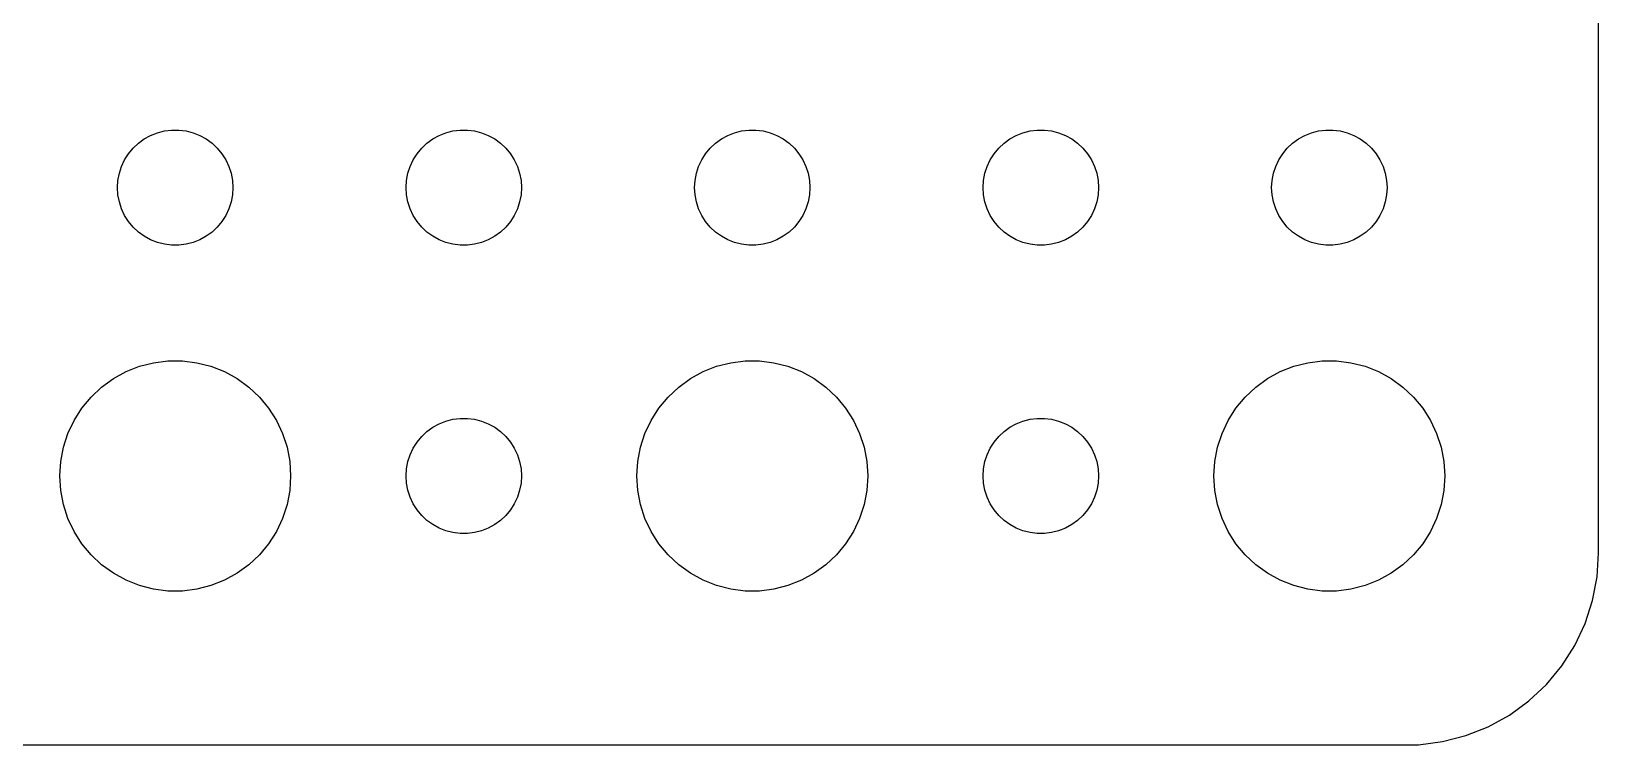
# Model space of a CAD drawing. Header units: metres. Extents: x -37 to 37, y -22 to 22.
# Drawn here: x -3.74 to 37, y -21.99 to -3.43 of the extents above; entities that cross this region are included whole.
import ezdxf

# ---------------------------------------------------------------- set-up
doc = ezdxf.new("R2010")
doc.units = ezdxf.units.M

msp = doc.modelspace()

# ---------------------------------------------------------------- linework, layer by layer
for p, q in [((37, -17), (37, 17)), ((-0.638657, -6.14275), (-0.463516, -6.07341)), ((-0.463516, -6.07341), (-0.281067, -6.02657)), ((-0.281067, -6.02657), (-0.094177, -6.00294)), ((-0.094177, -6.00294), (0.094177, -6.00294)), ((0.094177, -6.00294), (0.281067, -6.02657)), ((0.281067, -6.02657), (0.463516, -6.07341)), ((0.463516, -6.07341), (0.638657, -6.14275)), ((6.86133, -6.14275), (7.03647, -6.07341)), ((7.03647, -6.07341), (7.21892, -6.02657)), ((7.21892, -6.02657), (7.40581, -6.00294)), ((7.40581, -6.00294), (7.59418, -6.00294)), ((7.59418, -6.00294), (7.78107, -6.02657)), ((7.78107, -6.02657), (7.96352, -6.07341)), ((7.96352, -6.07341), (8.13866, -6.14275)), ((14.3613, -6.14275), (14.5365, -6.07341)), ((14.5365, -6.07341), (14.7189, -6.02657)), ((14.7189, -6.02657), (14.9058, -6.00294)), ((14.9058, -6.00294), (15.0942, -6.00294)), ((15.0942, -6.00294), (15.2811, -6.02657)), ((15.2811, -6.02657), (15.4635, -6.07341)), ((15.4635, -6.07341), (15.6387, -6.14275)), ((21.8613, -6.14275), (22.0365, -6.07341)), ((22.0365, -6.07341), (22.2189, -6.02657)), ((22.2189, -6.02657), (22.4058, -6.00294)), ((22.4058, -6.00294), (22.5942, -6.00294)), ((22.5942, -6.00294), (22.7811, -6.02657)), ((22.7811, -6.02657), (22.9635, -6.07341)), ((22.9635, -6.07341), (23.1387, -6.14275)), ((29.3613, -6.14275), (29.5365, -6.07341)), ((29.5365, -6.07341), (29.7189, -6.02657)), ((29.7189, -6.02657), (29.9058, -6.00294)), ((29.9058, -6.00294), (30.0942, -6.00294)), ((30.0942, -6.00294), (30.2811, -6.02657)), ((30.2811, -6.02657), (30.4635, -6.07341)), ((30.4635, -6.07341), (30.6387, -6.14275)), ((-1.21352, -6.61832), (-1.09344, -6.47318)), ((-1.09344, -6.47318), (-0.956131, -6.34422)), ((-0.956131, -6.34422), (-0.803726, -6.23351)), ((-0.803726, -6.23351), (-0.638657, -6.14275)), ((0.638657, -6.14275), (0.803726, -6.23351)), ((0.803726, -6.23351), (0.956131, -6.34422)), ((0.956131, -6.34422), (1.09344, -6.47318)), ((1.09344, -6.47318), (1.21352, -6.61832)), ((6.28647, -6.61832), (6.40654, -6.47318)), ((6.40654, -6.47318), (6.54385, -6.34422)), ((6.54385, -6.34422), (6.69626, -6.23351)), ((6.69626, -6.23351), (6.86133, -6.14275)), ((8.13866, -6.14275), (8.30373, -6.23351)), ((8.30373, -6.23351), (8.45613, -6.34422)), ((8.45613, -6.34422), (8.59344, -6.47318)), ((8.59344, -6.47318), (8.71352, -6.61832)), ((13.7865, -6.61832), (13.9065, -6.47318)), ((13.9065, -6.47318), (14.0439, -6.34422)), ((14.0439, -6.34422), (14.1963, -6.23351)), ((14.1963, -6.23351), (14.3613, -6.14275)), ((15.6387, -6.14275), (15.8037, -6.23351)), ((15.8037, -6.23351), (15.9561, -6.34422)), ((15.9561, -6.34422), (16.0934, -6.47318)), ((16.0934, -6.47318), (16.2135, -6.61832)), ((21.2865, -6.61832), (21.4065, -6.47318)), ((21.4065, -6.47318), (21.5439, -6.34422)), ((21.5439, -6.34422), (21.6963, -6.23351)), ((21.6963, -6.23351), (21.8613, -6.14275)), ((23.1387, -6.14275), (23.3037, -6.23351)), ((23.3037, -6.23351), (23.4561, -6.34422)), ((23.4561, -6.34422), (23.5934, -6.47318)), ((23.5934, -6.47318), (23.7135, -6.61832)), ((28.7865, -6.61832), (28.9065, -6.47318)), ((28.9065, -6.47318), (29.0439, -6.34422)), ((29.0439, -6.34422), (29.1963, -6.23351)), ((29.1963, -6.23351), (29.3613, -6.14275)), ((30.6387, -6.14275), (30.8037, -6.23351)), ((30.8037, -6.23351), (30.9561, -6.34422)), ((30.9561, -6.34422), (31.0934, -6.47318)), ((31.0934, -6.47318), (31.2135, -6.61832)), ((-1.39465, -6.9478), (-1.31445, -6.77736)), ((-1.31445, -6.77736), (-1.21352, -6.61832)), ((1.21352, -6.61832), (1.31445, -6.77736)), ((1.31445, -6.77736), (1.39465, -6.9478)), ((6.10533, -6.9478), (6.18553, -6.77736)), ((6.18553, -6.77736), (6.28647, -6.61832)), ((8.71352, -6.61832), (8.81445, -6.77736)), ((8.81445, -6.77736), (8.89465, -6.9478)), ((13.6053, -6.9478), (13.6855, -6.77736)), ((13.6855, -6.77736), (13.7865, -6.61832)), ((16.2135, -6.61832), (16.3145, -6.77736)), ((16.3145, -6.77736), (16.3947, -6.9478)), ((21.1053, -6.9478), (21.1855, -6.77736)), ((21.1855, -6.77736), (21.2865, -6.61832)), ((23.7135, -6.61832), (23.8145, -6.77736)), ((23.8145, -6.77736), (23.8947, -6.9478)), ((28.6053, -6.9478), (28.6855, -6.77736)), ((28.6855, -6.77736), (28.7865, -6.61832)), ((31.2135, -6.61832), (31.3145, -6.77736)), ((31.3145, -6.77736), (31.3947, -6.9478)), ((-1.5, -7.5), (-1.48816, -7.312)), ((-1.48816, -7.312), (-1.45287, -7.12695)), ((-1.45287, -7.12695), (-1.39465, -6.9478)), ((1.39465, -6.9478), (1.45287, -7.12695)), ((1.45287, -7.12695), (1.48816, -7.312)), ((1.48816, -7.312), (1.5, -7.5)), ((6, -7.5), (6.01183, -7.312)), ((6.01183, -7.312), (6.04712, -7.12695)), ((6.04712, -7.12695), (6.10533, -6.9478)), ((8.89465, -6.9478), (8.95287, -7.12695)), ((8.95287, -7.12695), (8.98816, -7.312)), ((8.98816, -7.312), (9, -7.5)), ((13.5, -7.5), (13.5118, -7.312)), ((13.5118, -7.312), (13.5471, -7.12695)), ((13.5471, -7.12695), (13.6053, -6.9478)), ((16.3947, -6.9478), (16.4529, -7.12695)), ((16.4529, -7.12695), (16.4882, -7.312)), ((16.4882, -7.312), (16.5, -7.5)), ((21, -7.5), (21.0118, -7.312)), ((21.0118, -7.312), (21.0471, -7.12695)), ((21.0471, -7.12695), (21.1053, -6.9478)), ((23.8947, -6.9478), (23.9529, -7.12695)), ((23.9529, -7.12695), (23.9882, -7.312)), ((23.9882, -7.312), (24, -7.5)), ((28.5, -7.5), (28.5118, -7.312)), ((28.5118, -7.312), (28.5471, -7.12695)), ((28.5471, -7.12695), (28.6053, -6.9478)), ((31.3947, -6.9478), (31.4529, -7.12695)), ((31.4529, -7.12695), (31.4882, -7.312)), ((31.4882, -7.312), (31.5, -7.5)), ((-1.48816, -7.68799), (-1.5, -7.5)), ((-1.45287, -7.87303), (-1.48816, -7.68799)), ((1.48816, -7.68799), (1.45287, -7.87303)), ((1.5, -7.5), (1.48816, -7.68799)), ((6.01183, -7.68799), (6, -7.5)), ((6.04712, -7.87303), (6.01183, -7.68799)), ((8.98816, -7.68799), (8.95287, -7.87303)), ((9, -7.5), (8.98816, -7.68799)), ((13.5118, -7.68799), (13.5, -7.5)), ((13.5471, -7.87303), (13.5118, -7.68799)), ((16.4882, -7.68799), (16.4529, -7.87303)), ((16.5, -7.5), (16.4882, -7.68799)), ((21.0118, -7.68799), (21, -7.5)), ((21.0471, -7.87303), (21.0118, -7.68799)), ((23.9882, -7.68799), (23.9529, -7.87303)), ((24, -7.5), (23.9882, -7.68799)), ((28.5118, -7.68799), (28.5, -7.5)), ((28.5471, -7.87303), (28.5118, -7.68799)), ((31.4882, -7.68799), (31.4529, -7.87303)), ((31.5, -7.5), (31.4882, -7.68799)), ((-1.39465, -8.05219), (-1.45287, -7.87303)), ((-1.31445, -8.22263), (-1.39465, -8.05219)), ((1.39465, -8.05219), (1.31445, -8.22263)), ((1.45287, -7.87303), (1.39465, -8.05219)), ((6.10533, -8.05219), (6.04712, -7.87303)), ((6.18553, -8.22263), (6.10533, -8.05219)), ((8.89465, -8.05219), (8.81445, -8.22263)), ((8.95287, -7.87303), (8.89465, -8.05219)), ((13.6053, -8.05219), (13.5471, -7.87303)), ((13.6855, -8.22263), (13.6053, -8.05219)), ((16.3947, -8.05219), (16.3145, -8.22263)), ((16.4529, -7.87303), (16.3947, -8.05219)), ((21.1053, -8.05219), (21.0471, -7.87303)), ((21.1855, -8.22263), (21.1053, -8.05219)), ((23.8947, -8.05219), (23.8145, -8.22263)), ((23.9529, -7.87303), (23.8947, -8.05219)), ((28.6053, -8.05219), (28.5471, -7.87303)), ((28.6855, -8.22263), (28.6053, -8.05219)), ((31.3947, -8.05219), (31.3145, -8.22263)), ((31.4529, -7.87303), (31.3947, -8.05219)), ((-1.21352, -8.38167), (-1.31445, -8.22263)), ((-1.09344, -8.52681), (-1.21352, -8.38167)), ((-0.956131, -8.65576), (-1.09344, -8.52681)), ((1.09344, -8.52681), (0.956131, -8.65576)), ((1.21352, -8.38167), (1.09344, -8.52681)), ((1.31445, -8.22263), (1.21352, -8.38167)), ((6.28647, -8.38167), (6.18553, -8.22263)), ((6.40654, -8.52681), (6.28647, -8.38167)), ((6.54385, -8.65576), (6.40654, -8.52681)), ((8.59344, -8.52681), (8.45613, -8.65576)), ((8.71352, -8.38167), (8.59344, -8.52681)), ((8.81445, -8.22263), (8.71352, -8.38167)), ((13.7865, -8.38167), (13.6855, -8.22263)), ((13.9065, -8.52681), (13.7865, -8.38167)), ((14.0439, -8.65576), (13.9065, -8.52681)), ((16.0934, -8.52681), (15.9561, -8.65576)), ((16.2135, -8.38167), (16.0934, -8.52681)), ((16.3145, -8.22263), (16.2135, -8.38167)), ((21.2865, -8.38167), (21.1855, -8.22263)), ((21.4065, -8.52681), (21.2865, -8.38167)), ((21.5439, -8.65576), (21.4065, -8.52681)), ((23.5934, -8.52681), (23.4561, -8.65576)), ((23.7135, -8.38167), (23.5934, -8.52681)), ((23.8145, -8.22263), (23.7135, -8.38167)), ((28.7865, -8.38167), (28.6855, -8.22263)), ((28.9065, -8.52681), (28.7865, -8.38167)), ((29.0439, -8.65576), (28.9065, -8.52681)), ((31.0934, -8.52681), (30.9561, -8.65576)), ((31.2135, -8.38167), (31.0934, -8.52681)), ((31.3145, -8.22263), (31.2135, -8.38167)), ((-0.803726, -8.76648), (-0.956131, -8.65576)), ((-0.638657, -8.85724), (-0.803726, -8.76648)), ((-0.463516, -8.92657), (-0.638657, -8.85724)), ((-0.281067, -8.97342), (-0.463516, -8.92657)), ((0.463516, -8.92657), (0.281067, -8.97342)), ((0.638657, -8.85724), (0.463516, -8.92657)), ((0.803726, -8.76648), (0.638657, -8.85724)), ((0.956131, -8.65576), (0.803726, -8.76648)), ((6.69626, -8.76648), (6.54385, -8.65576)), ((6.86133, -8.85724), (6.69626, -8.76648)), ((7.03647, -8.92657), (6.86133, -8.85724)), ((7.21892, -8.97342), (7.03647, -8.92657)), ((7.96352, -8.92657), (7.78107, -8.97342)), ((8.13866, -8.85724), (7.96352, -8.92657)), ((8.30373, -8.76648), (8.13866, -8.85724)), ((8.45613, -8.65576), (8.30373, -8.76648)), ((14.1963, -8.76648), (14.0439, -8.65576)), ((14.3613, -8.85724), (14.1963, -8.76648)), ((14.5365, -8.92657), (14.3613, -8.85724)), ((14.7189, -8.97342), (14.5365, -8.92657)), ((15.4635, -8.92657), (15.2811, -8.97342)), ((15.6387, -8.85724), (15.4635, -8.92657)), ((15.8037, -8.76648), (15.6387, -8.85724)), ((15.9561, -8.65576), (15.8037, -8.76648)), ((21.6963, -8.76648), (21.5439, -8.65576)), ((21.8613, -8.85724), (21.6963, -8.76648)), ((22.0365, -8.92657), (21.8613, -8.85724)), ((22.2189, -8.97342), (22.0365, -8.92657)), ((22.9635, -8.92657), (22.7811, -8.97342)), ((23.1387, -8.85724), (22.9635, -8.92657)), ((23.3037, -8.76648), (23.1387, -8.85724)), ((23.4561, -8.65576), (23.3037, -8.76648)), ((29.1963, -8.76648), (29.0439, -8.65576)), ((29.3613, -8.85724), (29.1963, -8.76648)), ((29.5365, -8.92657), (29.3613, -8.85724)), ((29.7189, -8.97342), (29.5365, -8.92657)), ((30.4635, -8.92657), (30.2811, -8.97342)), ((30.6387, -8.85724), (30.4635, -8.92657)), ((30.8037, -8.76648), (30.6387, -8.85724)), ((30.9561, -8.65576), (30.8037, -8.76648)), ((-0.094177, -8.99704), (-0.281067, -8.97342)), ((0.094177, -8.99704), (-0.094177, -8.99704)), ((0.281067, -8.97342), (0.094177, -8.99704)), ((7.40581, -8.99704), (7.21892, -8.97342)), ((7.59418, -8.99704), (7.40581, -8.99704)), ((7.78107, -8.97342), (7.59418, -8.99704)), ((14.9058, -8.99704), (14.7189, -8.97342)), ((15.0942, -8.99704), (14.9058, -8.99704)), ((15.2811, -8.97342), (15.0942, -8.99704)), ((22.4058, -8.99704), (22.2189, -8.97342)), ((22.5942, -8.99704), (22.4058, -8.99704)), ((22.7811, -8.97342), (22.5942, -8.99704)), ((29.9058, -8.99704), (29.7189, -8.97342)), ((30.0942, -8.99704), (29.9058, -8.99704)), ((30.2811, -8.97342), (30.0942, -8.99704)), ((-1.27733, -12.2855), (-0.927048, -12.1468)), ((-0.927048, -12.1468), (-0.562134, -12.0531)), ((-0.562134, -12.0531), (-0.18837, -12.0059)), ((-0.18837, -12.0059), (0.18837, -12.0059)), ((0.18837, -12.0059), (0.562134, -12.0531)), ((0.562134, -12.0531), (0.927048, -12.1468)), ((0.927048, -12.1468), (1.27733, -12.2855)), ((13.7227, -12.2855), (14.0729, -12.1468)), ((14.0729, -12.1468), (14.4379, -12.0531)), ((14.4379, -12.0531), (14.8116, -12.0059)), ((14.8116, -12.0059), (15.1884, -12.0059)), ((15.1884, -12.0059), (15.5621, -12.0531)), ((15.5621, -12.0531), (15.927, -12.1468)), ((15.927, -12.1468), (16.2773, -12.2855)), ((28.7227, -12.2855), (29.0729, -12.1468)), ((29.0729, -12.1468), (29.4379, -12.0531)), ((29.4379, -12.0531), (29.8116, -12.0059)), ((29.8116, -12.0059), (30.1884, -12.0059)), ((30.1884, -12.0059), (30.5621, -12.0531)), ((30.5621, -12.0531), (30.927, -12.1468)), ((30.927, -12.1468), (31.2773, -12.2855)), ((-1.91226, -12.6884), (-1.60747, -12.467)), ((-1.60747, -12.467), (-1.27733, -12.2855)), ((1.27733, -12.2855), (1.60747, -12.467)), ((1.60747, -12.467), (1.91226, -12.6884)), ((13.0877, -12.6884), (13.3925, -12.467)), ((13.3925, -12.467), (13.7227, -12.2855)), ((16.2773, -12.2855), (16.6075, -12.467)), ((16.6075, -12.467), (16.9123, -12.6884)), ((28.0877, -12.6884), (28.3925, -12.467)), ((28.3925, -12.467), (28.7227, -12.2855)), ((31.2773, -12.2855), (31.6075, -12.467)), ((31.6075, -12.467), (31.9123, -12.6884)), ((-2.42705, -13.2366), (-2.1869, -12.9464)), ((-2.1869, -12.9464), (-1.91226, -12.6884)), ((1.91226, -12.6884), (2.1869, -12.9464)), ((2.1869, -12.9464), (2.42705, -13.2366)), ((12.5729, -13.2366), (12.8131, -12.9464)), ((12.8131, -12.9464), (13.0877, -12.6884)), ((16.9123, -12.6884), (17.1869, -12.9464)), ((17.1869, -12.9464), (17.427, -13.2366)), ((27.5729, -13.2366), (27.8131, -12.9464)), ((27.8131, -12.9464), (28.0877, -12.6884)), ((31.9123, -12.6884), (32.1869, -12.9464)), ((32.1869, -12.9464), (32.427, -13.2366)), ((-2.62891, -13.5547), (-2.42705, -13.2366)), ((2.42705, -13.2366), (2.62891, -13.5547)), ((12.3711, -13.5547), (12.5729, -13.2366)), ((17.427, -13.2366), (17.6289, -13.5547)), ((27.3711, -13.5547), (27.5729, -13.2366)), ((32.427, -13.2366), (32.6289, -13.5547)), ((-2.78932, -13.8956), (-2.62891, -13.5547)), ((2.62891, -13.5547), (2.78932, -13.8956)), ((6.40654, -13.9732), (6.54385, -13.8442)), ((6.54385, -13.8442), (6.69626, -13.7335)), ((6.69626, -13.7335), (6.86133, -13.6427)), ((6.86133, -13.6427), (7.03647, -13.5734)), ((7.03647, -13.5734), (7.21892, -13.5266)), ((7.21892, -13.5266), (7.40581, -13.5029)), ((7.40581, -13.5029), (7.59418, -13.5029)), ((7.59418, -13.5029), (7.78107, -13.5266)), ((7.78107, -13.5266), (7.96352, -13.5734)), ((7.96352, -13.5734), (8.13866, -13.6427)), ((8.13866, -13.6427), (8.30373, -13.7335)), ((8.30373, -13.7335), (8.45613, -13.8442)), ((8.45613, -13.8442), (8.59344, -13.9732)), ((12.2107, -13.8956), (12.3711, -13.5547)), ((17.6289, -13.5547), (17.7893, -13.8956)), ((21.4065, -13.9732), (21.5439, -13.8442)), ((21.5439, -13.8442), (21.6963, -13.7335)), ((21.6963, -13.7335), (21.8613, -13.6427)), ((21.8613, -13.6427), (22.0365, -13.5734)), ((22.0365, -13.5734), (22.2189, -13.5266)), ((22.2189, -13.5266), (22.4058, -13.5029)), ((22.4058, -13.5029), (22.5942, -13.5029)), ((22.5942, -13.5029), (22.7811, -13.5266)), ((22.7811, -13.5266), (22.9635, -13.5734)), ((22.9635, -13.5734), (23.1387, -13.6427)), ((23.1387, -13.6427), (23.3037, -13.7335)), ((23.3037, -13.7335), (23.4561, -13.8442)), ((23.4561, -13.8442), (23.5934, -13.9732)), ((27.2107, -13.8956), (27.3711, -13.5547)), ((32.6289, -13.5547), (32.7893, -13.8956)), ((-2.97633, -14.624), (-2.90575, -14.2539)), ((-2.90575, -14.2539), (-2.78932, -13.8956)), ((2.78932, -13.8956), (2.90575, -14.2539)), ((2.90575, -14.2539), (2.97633, -14.624)), ((6.18553, -14.2774), (6.28647, -14.1183)), ((6.28647, -14.1183), (6.40654, -13.9732)), ((8.59344, -13.9732), (8.71352, -14.1183)), ((8.71352, -14.1183), (8.81445, -14.2774)), ((12.0237, -14.624), (12.0942, -14.2539)), ((12.0942, -14.2539), (12.2107, -13.8956)), ((17.7893, -13.8956), (17.9057, -14.2539)), ((17.9057, -14.2539), (17.9763, -14.624)), ((21.1855, -14.2774), (21.2865, -14.1183)), ((21.2865, -14.1183), (21.4065, -13.9732)), ((23.5934, -13.9732), (23.7135, -14.1183)), ((23.7135, -14.1183), (23.8145, -14.2774)), ((27.0237, -14.624), (27.0942, -14.2539)), ((27.0942, -14.2539), (27.2107, -13.8956)), ((32.7893, -13.8956), (32.9057, -14.2539)), ((32.9057, -14.2539), (32.9763, -14.624)), ((-3, -15), (-2.97633, -14.624)), ((2.97633, -14.624), (3, -15)), ((6.01183, -14.812), (6.04712, -14.627)), ((6.04712, -14.627), (6.10533, -14.4478)), ((6.10533, -14.4478), (6.18553, -14.2774)), ((8.81445, -14.2774), (8.89465, -14.4478)), ((8.89465, -14.4478), (8.95287, -14.627)), ((8.95287, -14.627), (8.98816, -14.812)), ((12, -15), (12.0237, -14.624)), ((17.9763, -14.624), (18, -15)), ((21.0118, -14.812), (21.0471, -14.627)), ((21.0471, -14.627), (21.1053, -14.4478)), ((21.1053, -14.4478), (21.1855, -14.2774)), ((23.8145, -14.2774), (23.8947, -14.4478)), ((23.8947, -14.4478), (23.9529, -14.627)), ((23.9529, -14.627), (23.9882, -14.812)), ((27, -15), (27.0237, -14.624)), ((32.9763, -14.624), (33, -15)), ((-2.97633, -15.376), (-3, -15)), ((3, -15), (2.97633, -15.376)), ((6, -15), (6.01183, -14.812)), ((6.01183, -15.188), (6, -15)), ((8.98816, -14.812), (9, -15)), ((9, -15), (8.98816, -15.188)), ((12.0237, -15.376), (12, -15)), ((18, -15), (17.9763, -15.376)), ((21, -15), (21.0118, -14.812)), ((21.0118, -15.188), (21, -15)), ((23.9882, -14.812), (24, -15)), ((24, -15), (23.9882, -15.188)), ((27.0237, -15.376), (27, -15)), ((33, -15), (32.9763, -15.376)), ((-2.90575, -15.7461), (-2.97633, -15.376)), ((2.97633, -15.376), (2.90575, -15.7461)), ((6.04712, -15.373), (6.01183, -15.188)), ((6.10533, -15.5522), (6.04712, -15.373)), ((8.95287, -15.373), (8.89465, -15.5522)), ((8.98816, -15.188), (8.95287, -15.373)), ((12.0942, -15.7461), (12.0237, -15.376)), ((17.9763, -15.376), (17.9057, -15.7461)), ((21.0471, -15.373), (21.0118, -15.188)), ((21.1053, -15.5522), (21.0471, -15.373)), ((23.9529, -15.373), (23.8947, -15.5522)), ((23.9882, -15.188), (23.9529, -15.373)), ((27.0942, -15.7461), (27.0237, -15.376)), ((32.9763, -15.376), (32.9057, -15.7461)), ((-2.78932, -16.1044), (-2.90575, -15.7461)), ((2.90575, -15.7461), (2.78932, -16.1044)), ((6.18553, -15.7226), (6.10533, -15.5522)), ((6.28647, -15.8817), (6.18553, -15.7226)), ((6.40654, -16.0268), (6.28647, -15.8817)), ((8.71352, -15.8817), (8.59344, -16.0268)), ((8.81445, -15.7226), (8.71352, -15.8817)), ((8.89465, -15.5522), (8.81445, -15.7226)), ((12.2107, -16.1044), (12.0942, -15.7461)), ((17.9057, -15.7461), (17.7893, -16.1044)), ((21.1855, -15.7226), (21.1053, -15.5522)), ((21.2865, -15.8817), (21.1855, -15.7226)), ((21.4065, -16.0268), (21.2865, -15.8817)), ((23.7135, -15.8817), (23.5934, -16.0268)), ((23.8145, -15.7226), (23.7135, -15.8817)), ((23.8947, -15.5522), (23.8145, -15.7226)), ((27.2107, -16.1044), (27.0942, -15.7461)), ((32.9057, -15.7461), (32.7893, -16.1044)), ((-2.62891, -16.4453), (-2.78932, -16.1044)), ((2.78932, -16.1044), (2.62891, -16.4453)), ((6.54385, -16.1558), (6.40654, -16.0268)), ((6.69626, -16.2665), (6.54385, -16.1558)), ((6.86133, -16.3572), (6.69626, -16.2665)), ((8.30373, -16.2665), (8.13866, -16.3572)), ((8.45613, -16.1558), (8.30373, -16.2665)), ((8.59344, -16.0268), (8.45613, -16.1558)), ((12.3711, -16.4453), (12.2107, -16.1044)), ((17.7893, -16.1044), (17.6289, -16.4453)), ((21.5439, -16.1558), (21.4065, -16.0268)), ((21.6963, -16.2665), (21.5439, -16.1558)), ((21.8613, -16.3572), (21.6963, -16.2665)), ((23.3037, -16.2665), (23.1387, -16.3572)), ((23.4561, -16.1558), (23.3037, -16.2665)), ((23.5934, -16.0268), (23.4561, -16.1558)), ((27.3711, -16.4453), (27.2107, -16.1044)), ((32.7893, -16.1044), (32.6289, -16.4453)), ((-2.42705, -16.7634), (-2.62891, -16.4453)), ((2.62891, -16.4453), (2.42705, -16.7634)), ((7.03647, -16.4266), (6.86133, -16.3572)), ((7.21892, -16.4734), (7.03647, -16.4266)), ((7.40581, -16.497), (7.21892, -16.4734)), ((7.59418, -16.497), (7.40581, -16.497)), ((7.78107, -16.4734), (7.59418, -16.497)), ((7.96352, -16.4266), (7.78107, -16.4734)), ((8.13866, -16.3572), (7.96352, -16.4266)), ((12.5729, -16.7634), (12.3711, -16.4453)), ((17.6289, -16.4453), (17.427, -16.7634)), ((22.0365, -16.4266), (21.8613, -16.3572)), ((22.2189, -16.4734), (22.0365, -16.4266)), ((22.4058, -16.497), (22.2189, -16.4734)), ((22.5942, -16.497), (22.4058, -16.497)), ((22.7811, -16.4734), (22.5942, -16.497)), ((22.9635, -16.4266), (22.7811, -16.4734)), ((23.1387, -16.3572), (22.9635, -16.4266)), ((27.5729, -16.7634), (27.3711, -16.4453)), ((32.6289, -16.4453), (32.427, -16.7634)), ((-2.1869, -17.0536), (-2.42705, -16.7634)), ((-1.91226, -17.3115), (-2.1869, -17.0536)), ((2.1869, -17.0536), (1.91226, -17.3115)), ((2.42705, -16.7634), (2.1869, -17.0536)), ((12.8131, -17.0536), (12.5729, -16.7634)), ((13.0877, -17.3115), (12.8131, -17.0536)), ((17.1869, -17.0536), (16.9123, -17.3115)), ((17.427, -16.7634), (17.1869, -17.0536)), ((27.8131, -17.0536), (27.5729, -16.7634)), ((28.0877, -17.3115), (27.8131, -17.0536)), ((32.1869, -17.0536), (31.9123, -17.3115)), ((32.427, -16.7634), (32.1869, -17.0536)), ((36.9606, -17.6267), (37, -17)), ((-1.60747, -17.533), (-1.91226, -17.3115)), ((1.91226, -17.3115), (1.60747, -17.533)), ((13.3925, -17.533), (13.0877, -17.3115)), ((16.9123, -17.3115), (16.6075, -17.533)), ((28.3925, -17.533), (28.0877, -17.3115)), ((31.9123, -17.3115), (31.6075, -17.533)), ((-1.27733, -17.7145), (-1.60747, -17.533)), ((-0.927048, -17.8532), (-1.27733, -17.7145)), ((-0.562134, -17.9469), (-0.927048, -17.8532)), ((0.927048, -17.8532), (0.562134, -17.9469)), ((1.27733, -17.7145), (0.927048, -17.8532)), ((1.60747, -17.533), (1.27733, -17.7145)), ((13.7227, -17.7145), (13.3925, -17.533)), ((14.0729, -17.8532), (13.7227, -17.7145)), ((14.4379, -17.9469), (14.0729, -17.8532)), ((15.927, -17.8532), (15.5621, -17.9469)), ((16.2773, -17.7145), (15.927, -17.8532)), ((16.6075, -17.533), (16.2773, -17.7145)), ((28.7227, -17.7145), (28.3925, -17.533)), ((29.0729, -17.8532), (28.7227, -17.7145)), ((29.4379, -17.9469), (29.0729, -17.8532)), ((30.927, -17.8532), (30.5621, -17.9469)), ((31.2773, -17.7145), (30.927, -17.8532)), ((31.6075, -17.533), (31.2773, -17.7145)), ((36.8429, -18.2434), (36.9606, -17.6267)), ((-0.18837, -17.9941), (-0.562134, -17.9469)), ((0.18837, -17.9941), (-0.18837, -17.9941)), ((0.562134, -17.9469), (0.18837, -17.9941)), ((14.8116, -17.9941), (14.4379, -17.9469)), ((15.1884, -17.9941), (14.8116, -17.9941)), ((15.5621, -17.9469), (15.1884, -17.9941)), ((29.8116, -17.9941), (29.4379, -17.9469)), ((30.1884, -17.9941), (29.8116, -17.9941)), ((30.5621, -17.9469), (30.1884, -17.9941)), ((36.6489, -18.8406), (36.8429, -18.2434)), ((36.3815, -19.4088), (36.6489, -18.8406)), ((36.0451, -19.9389), (36.3815, -19.4088)), ((35.6448, -20.4227), (36.0451, -19.9389)), ((35.1871, -20.8526), (35.6448, -20.4227)), ((34.6791, -21.2216), (35.1871, -20.8526)), ((33.5451, -21.7553), (34.1289, -21.5241)), ((34.1289, -21.5241), (34.6791, -21.2216)), ((-32.3139, -21.9901), (32.3139, -21.9901)), ((32.3139, -21.9901), (32.9369, -21.9114)), ((32.9369, -21.9114), (33.5451, -21.7553))]:
    msp.add_line(p, q)

doc.saveas('drawing.dxf')
